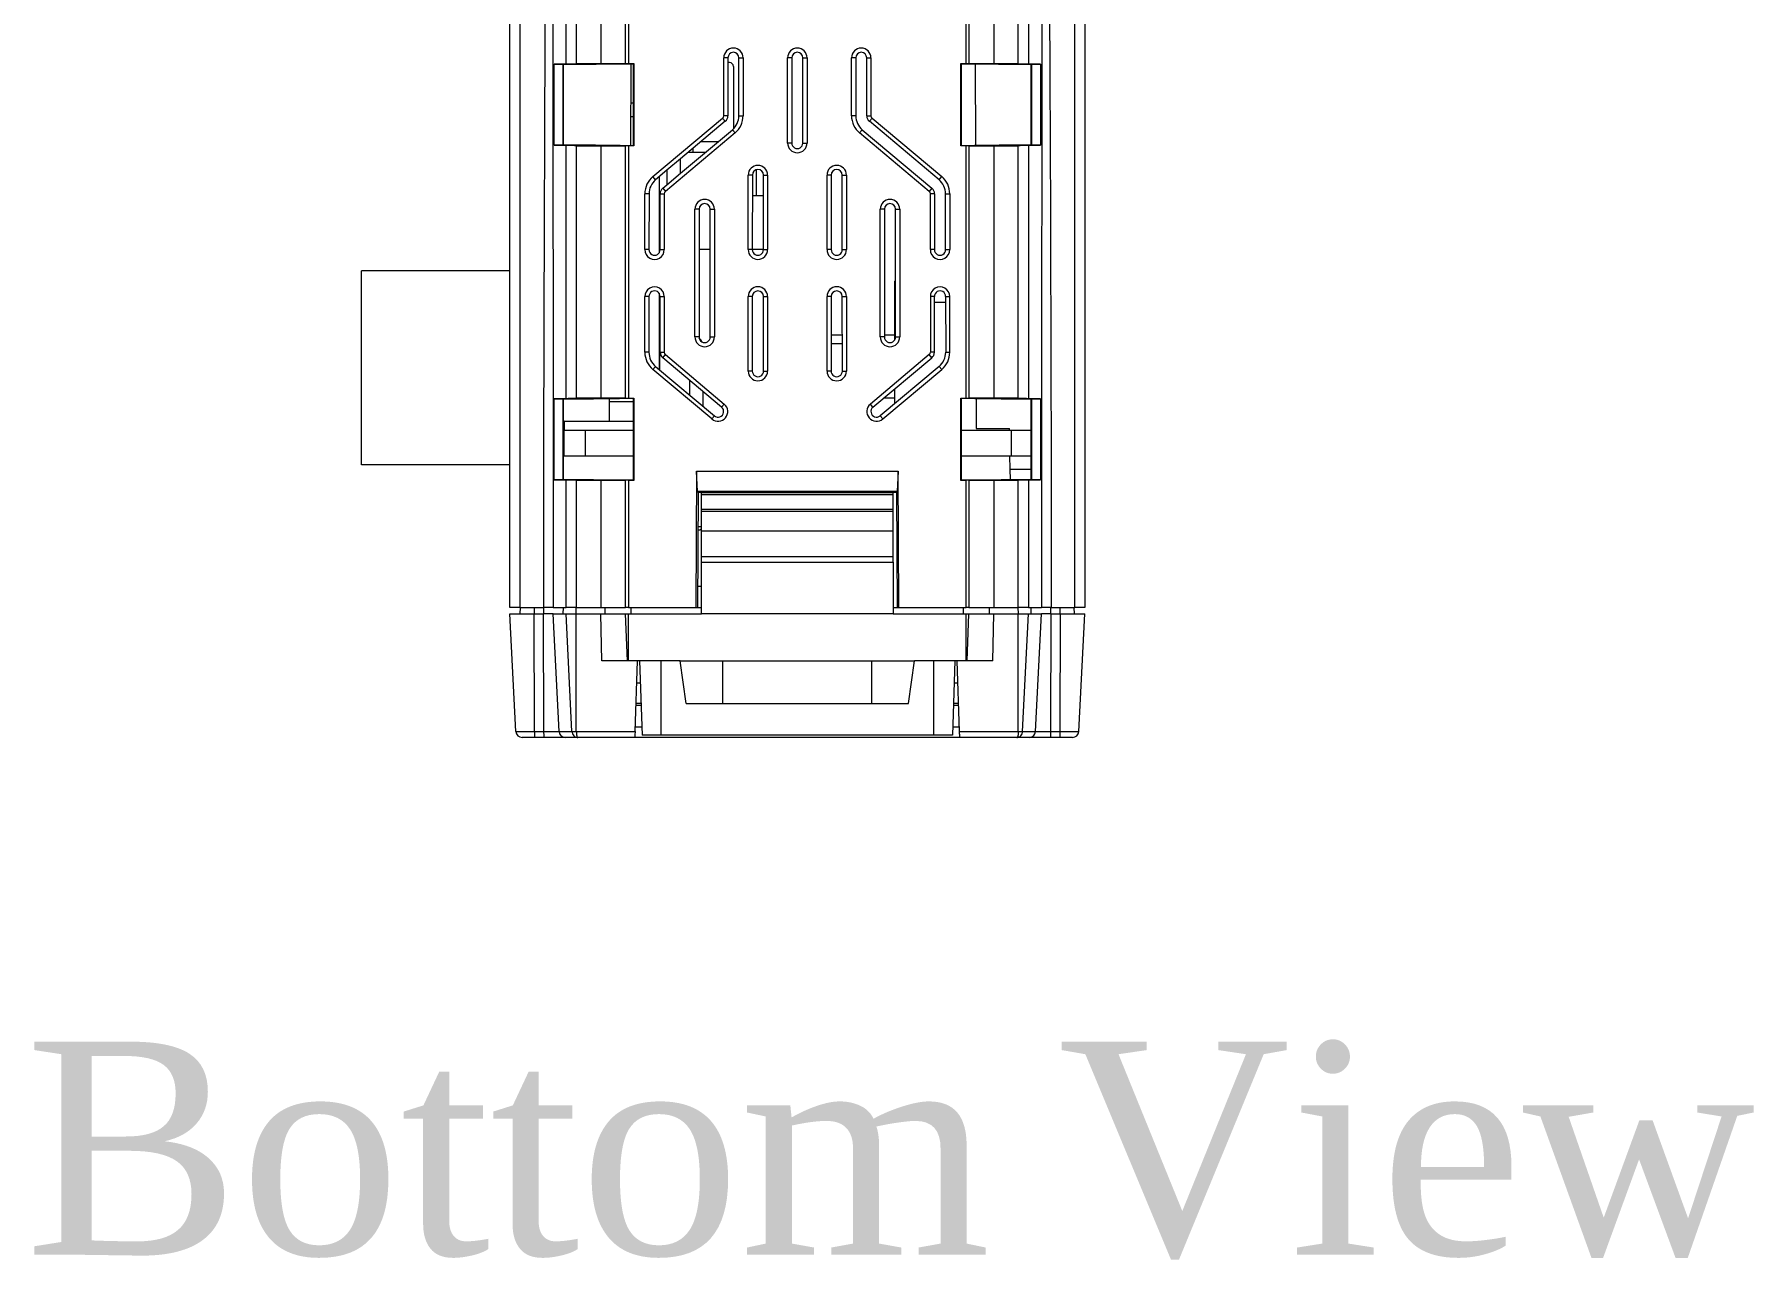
# Model space of a CAD drawing. Extents: x 222 to 1672, y 144 to 807.
# Drawn here: x 424.7 to 505.3, y 191.2 to 248.7 of the extents above; entities that cross this region are included whole.
import ezdxf

# ---------------------------------------------------------------- set-up
doc = ezdxf.new("R2010")
doc.units = 0
doc.header["$LTSCALE"] = 2
doc.header["$MEASUREMENT"] = 0
doc.layers.get('0').update_dxf_attribs({"linetype": 'CONTINUOUS'})
doc.layers.add('DIM', color=7, linetype='CONTINUOUS')
doc.styles.get("Standard").update_dxf_attribs({"font": 'TIMES.TTF'})

# ---------------------------------------------------------------- blocks, each defined once
blk = doc.blocks.new('*X60')
at = {"linetype": 'Continuous'}
for s, p in [('Bottom', (552.447, 282.956)), (' View', (597.152, 282.956))]:
    blk.add_text(s, height=10, rotation=360, dxfattribs=at).set_placement(p)

msp = doc.modelspace()

# ---------------------------------------------------------------- linework, layer by layer
at = {"linetype": 'Continuous', "lineweight": 5}
for p, q in [((447.44091, 291.34536), (447.44091, 221.84536)), ((449.60887, 247.36243), (449.60887, 291.34536)), ((450.0895, 291.34536), (450.0895, 247.36559)), ((451.23894, 291.34536), (451.23894, 247.36559)), ((452.4046, 247.37541), (452.4046, 291.34536)), ((452.54353, 291.34536), (452.54353, 247.3759)), ((468.38192, 247.3759), (468.38192, 291.34536)), ((468.52085, 291.34536), (468.52085, 247.37541)), ((469.6865, 291.34536), (469.6865, 247.36559)), ((470.83594, 247.36559), (470.83594, 291.34536)), ((471.31658, 291.34536), (471.31658, 247.36243)), ((473.48453, 221.84536), (473.48453, 291.34536)), ((446.96272, 221.84536), (446.96272, 265.76357)), ((473.96272, 265.76357), (473.96272, 221.84536)), ((449.60887, 247.36243), (449.04799, 247.34536)), ((449.04799, 247.34536), (449.46272, 247.34536)), ((449.04799, 243.54536), (449.04799, 247.34536)), ((449.47978, 247.3283), (449.46272, 247.34536)), ((449.46272, 247.34536), (449.46272, 243.54536)), ((449.47978, 247.3283), (449.47961, 243.56224)), ((450.73172, 247.3283), (449.47978, 247.3283)), ((451.23894, 247.36559), (450.0895, 247.36559)), ((451.423, 247.34578), (451.01847, 247.33347)), ((452.4046, 247.37541), (451.23894, 247.36559)), ((452.15593, 247.34578), (451.423, 247.34578)), ((452.76831, 247.35094), (452.15593, 247.34578)), ((452.54353, 247.3759), (452.79327, 247.3759)), ((452.65046, 247.34995), (452.64049, 243.54061)), ((452.76831, 247.35094), (452.79327, 247.3759)), ((452.76855, 243.53953), (452.76831, 247.35094)), ((452.79327, 247.3759), (452.79327, 243.51482)), ((457.00647, 244.92935), (457.00647, 247.64956)), ((457.20517, 247.64956), (457.00647, 247.64956)), ((457.20517, 247.64956), (457.20393, 244.92935)), ((457.28398, 247.42357), (457.20507, 247.42357)), ((457.46398, 247.24357), (457.46398, 244.31575)), ((457.72152, 244.92935), (457.72027, 247.64956)), ((457.72027, 247.64956), (457.91898, 247.64956)), ((457.91898, 247.64956), (457.91898, 244.92935)), ((460.00647, 243.64956), (460.00647, 247.64956)), ((460.20517, 247.64956), (460.00647, 247.64956)), ((460.20517, 247.64956), (460.20334, 243.64956)), ((460.72211, 243.64956), (460.72027, 247.64956)), ((460.72027, 247.64956), (460.91898, 247.64956)), ((460.91898, 247.64956), (460.91898, 243.64956)), ((463.00647, 244.92935), (463.00647, 247.64956)), ((463.20517, 247.64956), (463.00647, 247.64956)), ((463.20517, 247.64956), (463.20393, 244.92935)), ((463.72152, 244.92935), (463.72027, 247.64956)), ((463.72027, 247.64956), (463.91898, 247.64956)), ((463.91898, 247.64956), (463.91898, 244.92935)), ((468.15714, 247.35094), (468.13218, 247.3759)), ((468.13218, 247.3759), (468.38192, 247.3759)), ((468.13218, 243.51482), (468.13218, 247.3759)), ((468.15714, 247.35094), (468.15689, 243.53953)), ((468.76952, 247.34578), (468.15714, 247.35094)), ((469.6865, 247.36559), (468.52085, 247.37541)), ((469.50244, 247.34578), (468.76952, 247.34578)), ((468.81167, 247.34578), (468.82162, 243.54476)), ((469.90697, 247.33347), (469.50244, 247.34578)), ((470.83594, 247.36559), (469.6865, 247.36559)), ((471.44567, 247.3283), (470.19373, 247.3283)), ((471.87746, 247.34536), (471.31658, 247.36243)), ((471.44567, 247.3283), (471.46272, 247.34536)), ((471.44584, 243.56224), (471.44567, 247.3283)), ((471.46272, 247.34536), (471.87746, 247.34536)), ((471.46272, 243.54536), (471.46272, 247.34536)), ((471.87746, 247.34536), (471.87746, 243.54536)), ((452.76842, 245.52357), (452.64568, 245.52357)), ((452.76846, 244.88357), (452.644, 244.88357)), ((453.68377, 242.07425), (456.95512, 244.81923)), ((457.08197, 244.66806), (454.98383, 242.90857)), ((457.08197, 244.66806), (456.95512, 244.81923)), ((457.20393, 244.92935), (457.00647, 244.92935)), ((457.72152, 244.92935), (457.91898, 244.92935)), ((463.20393, 244.92935), (463.00647, 244.92935)), ((463.72152, 244.92935), (463.91898, 244.92935)), ((463.84348, 244.66806), (463.97033, 244.81923)), ((467.11563, 241.92404), (463.84348, 244.66806)), ((463.97033, 244.81923), (467.24167, 242.07425)), ((457.54167, 244.12021), (454.27033, 241.37522)), ((454.98205, 242.22858), (457.41494, 244.27124)), ((456.73883, 243.70357), (455.93185, 243.70357)), ((457.41494, 244.27124), (457.54167, 244.12021)), ((463.5105, 244.27124), (463.38377, 244.12021)), ((466.65512, 241.37522), (463.38377, 244.12021)), ((463.5105, 244.27124), (466.78104, 241.52529)), ((449.04799, 243.54536), (449.60887, 243.52829)), ((449.46272, 243.54536), (449.04799, 243.54536)), ((449.47961, 243.56224), (449.46272, 243.54536)), ((449.47961, 243.56224), (450.72932, 243.56224)), ((449.60887, 231.66243), (449.60887, 243.52829)), ((450.0895, 243.52513), (451.23894, 243.52513)), ((450.0895, 243.52513), (450.0895, 231.66559)), ((450.99247, 243.55741), (451.408, 243.54476)), ((451.23894, 243.52513), (452.4046, 243.51531)), ((451.23894, 243.52513), (451.23894, 231.66559)), ((451.408, 243.54476), (452.14788, 243.54476)), ((452.14788, 243.54476), (452.76855, 243.53953)), ((452.4046, 231.67541), (452.4046, 243.51531)), ((452.54353, 243.51482), (452.54353, 231.6759)), ((452.79327, 243.51482), (452.54353, 243.51482)), ((452.76855, 243.53953), (452.79327, 243.51482)), ((454.98383, 242.90857), (454.34302, 242.37119)), ((454.98205, 242.22858), (454.98383, 242.90857)), ((456.14331, 243.20357), (455.33561, 243.20357)), ((455.56398, 243.39508), (455.56398, 243.20357)), ((460.20334, 243.64956), (460.00647, 243.64956)), ((460.72211, 243.64956), (460.91898, 243.64956)), ((468.15689, 243.53953), (468.13218, 243.51482)), ((468.38192, 243.51482), (468.13218, 243.51482)), ((468.15689, 243.53953), (468.77756, 243.54476)), ((468.38192, 231.6759), (468.38192, 243.51482)), ((468.52085, 243.51531), (469.6865, 243.52513)), ((468.52085, 243.51531), (468.52085, 231.67541)), ((468.77756, 243.54476), (469.51744, 243.54476)), ((469.51744, 243.54476), (469.93297, 243.55741)), ((469.6865, 243.52513), (470.83594, 243.52513)), ((469.6865, 243.52513), (469.6865, 231.66559)), ((470.19612, 243.56224), (471.44584, 243.56224)), ((470.83594, 231.66559), (470.83594, 243.52513)), ((471.31658, 243.52829), (471.87746, 243.54536)), ((471.31658, 243.52829), (471.31658, 231.66243)), ((471.44584, 243.56224), (471.46272, 243.54536)), ((471.87746, 243.54536), (471.46272, 243.54536)), ((454.34302, 242.37119), (453.80981, 241.92404)), ((454.34302, 242.37119), (454.34479, 241.69354)), ((454.34479, 241.69354), (454.98205, 242.22858)), ((458.15644, 238.64489), (458.15644, 242.14489)), ((458.35263, 242.14489), (458.15644, 242.14489)), ((458.35263, 242.14489), (458.35102, 238.64489)), ((458.55398, 241.16357), (458.55398, 242.39815)), ((458.87442, 238.64489), (458.87282, 242.14489)), ((458.87282, 242.14489), (459.069, 242.14489)), ((459.069, 242.14489), (459.069, 238.64489)), ((461.85644, 238.64489), (461.85644, 242.14489)), ((462.05263, 242.14489), (461.85644, 242.14489)), ((462.05263, 242.14489), (462.05102, 238.64489)), ((462.57442, 238.64489), (462.57282, 242.14489)), ((462.57282, 242.14489), (462.769, 242.14489)), ((462.769, 242.14489), (462.769, 238.64489)), ((453.80981, 241.92404), (453.68377, 242.07425)), ((453.97398, 242.06171), (453.97398, 238.49032)), ((454.1444, 241.52529), (454.34479, 241.69354)), ((454.1444, 241.52529), (454.27033, 241.37522)), ((466.78104, 241.52529), (466.65512, 241.37522)), ((467.11563, 241.92404), (467.24167, 242.07425)), ((453.30647, 238.64935), (453.30647, 241.26511)), ((453.50225, 241.26511), (453.30647, 241.26511)), ((453.50225, 241.26511), (453.50105, 238.64827)), ((454.02324, 241.16357), (453.97398, 241.16357)), ((454.0244, 238.64827), (454.0232, 241.26511)), ((454.0232, 241.26511), (454.21898, 241.26511)), ((454.21898, 241.26511), (454.21898, 238.64935)), ((455.65644, 234.54489), (455.65644, 240.54489)), ((455.85189, 240.54489), (455.65644, 240.54489)), ((455.85189, 240.54489), (455.84915, 234.54489)), ((456.3763, 234.54489), (456.37355, 240.54489)), ((456.37355, 240.54489), (456.569, 240.54489)), ((456.569, 240.54489), (456.569, 234.54489)), ((458.55398, 241.16357), (458.35218, 241.16357)), ((458.87327, 241.16357), (458.55398, 241.16357)), ((464.35644, 234.54489), (464.35644, 240.54489)), ((464.55189, 240.54489), (464.35644, 240.54489)), ((464.55189, 240.54489), (464.54915, 234.54489)), ((465.0763, 234.54489), (465.07355, 240.54489)), ((465.07355, 240.54489), (465.269, 240.54489)), ((465.269, 240.54489), (465.269, 234.54489)), ((466.70647, 238.64935), (466.70647, 241.26511)), ((466.90225, 241.26511), (466.70647, 241.26511)), ((466.90225, 241.26511), (466.90105, 238.64827)), ((467.4244, 238.64827), (467.4232, 241.26511)), ((467.4232, 241.26511), (467.61898, 241.26511)), ((467.61898, 241.26511), (467.61898, 238.64935)), ((454.01398, 238.57159), (454.01398, 238.66357)), ((454.01398, 238.66357), (454.02439, 238.66357)), ((455.85103, 238.66357), (456.37441, 238.66357)), ((458.35102, 238.64489), (458.15644, 238.64489)), ((458.35103, 238.66357), (458.87441, 238.66357)), ((458.87442, 238.64489), (459.069, 238.64489)), ((462.05102, 238.64489), (461.85644, 238.64489)), ((462.57442, 238.64489), (462.769, 238.64489)), ((439.99998, 228.54357), (439.99998, 237.64357)), ((446.96272, 237.64357), (439.99998, 237.64357)), ((453.30647, 233.82468), (453.30647, 236.44043)), ((453.50004, 236.44151), (453.49884, 233.82468)), ((453.97398, 236.60093), (453.97398, 233.02267)), ((454.01398, 234.68357), (454.01398, 236.52148)), ((454.02661, 233.82468), (454.02541, 236.44151)), ((454.21898, 236.44043), (454.21898, 233.82468)), ((458.15644, 232.94489), (458.15644, 236.44489)), ((458.35002, 236.44489), (458.15644, 236.44489)), ((458.35002, 236.44489), (458.34841, 232.94489)), ((458.87703, 232.94489), (458.87543, 236.44489)), ((458.87543, 236.44489), (459.069, 236.44489)), ((459.069, 236.44489), (459.069, 232.94489)), ((461.85644, 232.94489), (461.85644, 236.44489)), ((462.05002, 236.44489), (461.85644, 236.44489)), ((462.05002, 236.44489), (462.04841, 232.94489)), ((462.57703, 232.94489), (462.57543, 236.44489)), ((462.57543, 236.44489), (462.769, 236.44489)), ((462.769, 236.44489), (462.769, 232.94489)), ((465.02998, 237.16357), (465.0751, 237.16357)), ((465.02998, 237.16357), (465.02998, 236.16357)), ((466.70647, 236.44043), (466.70647, 233.82468)), ((466.89884, 233.82468), (466.90004, 236.44151)), ((467.42541, 236.44151), (467.42661, 233.82468)), ((467.61898, 233.82468), (467.61898, 236.44043)), ((465.02998, 236.16357), (465.02998, 234.39553)), ((465.07556, 236.16357), (465.02998, 236.16357)), ((467.42553, 236.16357), (466.89991, 236.16357)), ((453.97398, 234.68357), (454.02621, 234.68357)), ((454.02651, 234.04357), (453.97398, 234.04357)), ((454.01398, 232.98909), (454.01398, 234.04357)), ((455.84915, 234.54489), (455.65644, 234.54489)), ((456.3763, 234.54489), (456.569, 234.54489)), ((462.049, 234.23357), (462.57644, 234.23357)), ((462.57626, 234.63357), (462.04919, 234.63357)), ((464.54915, 234.54489), (464.35644, 234.54489)), ((465.02998, 234.63357), (464.54919, 234.63357)), ((465.0763, 234.54489), (465.269, 234.54489)), ((453.49884, 233.82468), (453.30647, 233.82468)), ((454.02661, 233.82468), (454.21898, 233.82468)), ((454.14675, 233.56729), (454.27033, 233.71456)), ((456.91195, 231.24839), (454.14675, 233.56729)), ((454.27033, 233.71456), (457.03484, 231.39486)), ((466.65512, 233.71456), (463.8906, 231.39486)), ((464.0135, 231.24839), (466.7787, 233.56729)), ((466.7787, 233.56729), (466.65512, 233.71456)), ((466.89884, 233.82468), (466.70647, 233.82468)), ((467.42661, 233.82468), (467.61898, 233.82468)), ((453.80723, 233.16267), (453.68377, 233.01554)), ((456.44829, 230.69583), (453.68377, 233.01554)), ((453.80723, 233.16267), (456.57107, 230.84215)), ((455.40998, 232.50794), (455.40998, 231.817)), ((458.34841, 232.94489), (458.15644, 232.94489)), ((458.87703, 232.94489), (459.069, 232.94489)), ((462.04841, 232.94489), (461.85644, 232.94489)), ((462.57703, 232.94489), (462.769, 232.94489)), ((467.11821, 233.16267), (464.35437, 230.84215)), ((464.47715, 230.69583), (467.24167, 233.01554)), ((467.11821, 233.16267), (467.24167, 233.01554)), ((449.60887, 231.66243), (449.04799, 231.64536)), ((449.04799, 231.64536), (449.46272, 231.64536)), ((449.04799, 227.84536), (449.04799, 231.64536)), ((449.47906, 231.62902), (449.46272, 231.64536)), ((449.46272, 231.64536), (449.46272, 227.84536)), ((449.47906, 231.62902), (449.47889, 227.86153)), ((450.71056, 231.62902), (449.47906, 231.62902)), ((451.23894, 231.66559), (450.0895, 231.66559)), ((451.36106, 231.6465), (450.91845, 231.63303)), ((452.4046, 231.67541), (451.23894, 231.66559)), ((452.12271, 231.6465), (451.36106, 231.6465)), ((451.63998, 230.59357), (451.63998, 231.6465)), ((452.76931, 231.65195), (452.12271, 231.6465)), ((452.54353, 231.6759), (452.79327, 231.6759)), ((452.76931, 231.65195), (452.79327, 231.6759)), ((452.76956, 227.83853), (452.76931, 231.65195)), ((452.79327, 231.6759), (452.79327, 227.81482)), ((456.04998, 231.27966), (456.04998, 231.97124)), ((464.54435, 231.69357), (465.02998, 231.69357)), ((465.02998, 232.09357), (465.02134, 232.09357)), ((465.02998, 232.10082), (465.02998, 231.40939)), ((468.15613, 231.65195), (468.13218, 231.6759)), ((468.13218, 231.6759), (468.38192, 231.6759)), ((468.13218, 227.81482), (468.13218, 231.6759)), ((468.15613, 231.65195), (468.15589, 227.83853)), ((468.80273, 231.6465), (468.15613, 231.65195)), ((469.6865, 231.66559), (468.52085, 231.67541)), ((469.56439, 231.6465), (468.80273, 231.6465)), ((468.85277, 231.6465), (468.85644, 230.24536)), ((470.00699, 231.63303), (469.56439, 231.6465)), ((470.83594, 231.66559), (469.6865, 231.66559)), ((471.44638, 231.62902), (470.21488, 231.62902)), ((471.87746, 231.64536), (471.31658, 231.66243)), ((471.44638, 231.62902), (471.46272, 231.64536)), ((471.44656, 227.86153), (471.44638, 231.62902)), ((471.46272, 231.64536), (471.87746, 231.64536)), ((471.46272, 227.84536), (471.46272, 231.64536)), ((471.87746, 231.64536), (471.87746, 227.84536)), ((452.76932, 231.50357), (451.63998, 231.50357)), ((456.57107, 230.84215), (456.44829, 230.69583)), ((456.91195, 231.24839), (457.03484, 231.39486)), ((464.0135, 231.24839), (463.8906, 231.39486)), ((464.35437, 230.84215), (464.47715, 230.69583)), ((449.51998, 230.59357), (449.47901, 230.59357)), ((449.49998, 230.16357), (449.49998, 228.96357)), ((449.49998, 230.16357), (450.49998, 230.16357)), ((449.51998, 230.59357), (449.51998, 230.16357)), ((449.51998, 230.59357), (452.76938, 230.59357)), ((450.49998, 230.16357), (450.49998, 228.96357)), ((450.49998, 230.16357), (452.76941, 230.16357)), ((468.15604, 230.16357), (470.49998, 230.16357)), ((468.85644, 230.24536), (470.42083, 230.24536)), ((470.42226, 230.16357), (470.42083, 230.24536)), ((470.49998, 230.16357), (470.49998, 228.96357)), ((470.49998, 230.16357), (471.44645, 230.16357)), ((446.96272, 228.54357), (439.99998, 228.54357)), ((449.49998, 228.96357), (450.49998, 228.96357)), ((450.49998, 228.96357), (452.76948, 228.96357)), ((468.15596, 228.96357), (470.49998, 228.96357)), ((470.45399, 228.34536), (470.4432, 228.96357)), ((470.49998, 228.96357), (471.44651, 228.96357)), ((449.04799, 227.84536), (449.60887, 227.82829)), ((449.46272, 227.84536), (449.04799, 227.84536)), ((449.47889, 227.86153), (449.46272, 227.84536)), ((449.47889, 227.86153), (450.7006, 227.86153)), ((449.60887, 221.84536), (449.60887, 227.82829)), ((450.0895, 227.82513), (451.23894, 227.82513)), ((450.0895, 227.82513), (450.0895, 221.84536)), ((450.89855, 227.85767), (451.34605, 227.84404)), ((451.23894, 227.82513), (452.4046, 227.81531)), ((451.23894, 227.82513), (451.23894, 221.84536)), ((451.34605, 227.84404), (452.11467, 227.84404)), ((452.11467, 227.84404), (452.76956, 227.83853)), ((452.4046, 221.84536), (452.4046, 227.81531)), ((452.54353, 227.81482), (452.54353, 221.84536)), ((452.79327, 227.81482), (452.54353, 227.81482)), ((452.76956, 227.83853), (452.79327, 227.81482)), ((455.73332, 228.24536), (455.69977, 221.84536)), ((455.73332, 228.24536), (465.19212, 228.24536)), ((455.77824, 227.29291), (455.73332, 228.24536)), ((465.19212, 228.24536), (465.1472, 227.29291)), ((465.22568, 221.84536), (465.19212, 228.24536)), ((468.15589, 227.83853), (468.13218, 227.81482)), ((468.38192, 227.81482), (468.13218, 227.81482)), ((468.15589, 227.83853), (468.81077, 227.84404)), ((468.38192, 221.84536), (468.38192, 227.81482)), ((468.52085, 227.81531), (469.6865, 227.82513)), ((468.52085, 227.81531), (468.52085, 221.84536)), ((468.81077, 227.84404), (469.57939, 227.84404)), ((469.57939, 227.84404), (470.0269, 227.85767)), ((469.6865, 227.82513), (470.83594, 227.82513)), ((469.6865, 227.82513), (469.6865, 221.84536)), ((470.22484, 227.86153), (471.44656, 227.86153)), ((470.45399, 228.34536), (471.44653, 228.34536)), ((470.46244, 227.86153), (470.45399, 228.34536)), ((470.83594, 221.84536), (470.83594, 227.82513)), ((471.31658, 227.82829), (471.87746, 227.84536)), ((471.31658, 227.82829), (471.31658, 221.84536)), ((471.44656, 227.86153), (471.46272, 227.84536)), ((471.87746, 227.84536), (471.46272, 227.84536)), ((455.80486, 227.24536), (455.77654, 221.84536)), ((455.80487, 227.24536), (455.77659, 221.84536)), ((455.77824, 227.29291), (455.80486, 227.24536)), ((465.1472, 227.29291), (455.77824, 227.29291)), ((455.81272, 227.24536), (455.80486, 227.24536)), ((455.96272, 227.24536), (455.81272, 227.24536)), ((455.96272, 227.24536), (464.96272, 227.24536)), ((455.96272, 227.14536), (455.96272, 227.24536)), ((455.96272, 227.14536), (464.96272, 227.14536)), ((455.96272, 226.46497), (455.96272, 227.14536)), ((465.11272, 227.24536), (464.96272, 227.24536)), ((464.96272, 227.14536), (464.96272, 227.24536)), ((464.96272, 226.46497), (464.96272, 227.14536)), ((465.11272, 227.24536), (465.12058, 227.24536)), ((465.1472, 227.29291), (465.12058, 227.24534)), ((465.12058, 227.24536), (465.14885, 221.84536)), ((465.12058, 227.24536), (465.12058, 227.24534)), ((455.96272, 226.46497), (464.96272, 226.46497)), ((455.96272, 226.36588), (455.96272, 226.46497)), ((455.96272, 226.36588), (464.96272, 226.36588)), ((455.96272, 225.43987), (455.96272, 226.36588)), ((464.96272, 226.36588), (464.96272, 226.46497)), ((464.96272, 225.43987), (464.96272, 226.36588)), ((455.7957, 225.49357), (455.89998, 225.49357)), ((455.79648, 225.64357), (455.96272, 225.64357)), ((455.89998, 225.49357), (455.96272, 225.55631)), ((455.96272, 225.43987), (464.96272, 225.43987)), ((455.96272, 224.24601), (455.96272, 225.43987)), ((464.96272, 224.24601), (464.96272, 225.43987)), ((455.96272, 224.24601), (464.96272, 224.24601)), ((455.96272, 223.97416), (455.96272, 224.24601)), ((455.96272, 223.97416), (464.96272, 223.97416)), ((464.96272, 223.97416), (464.96272, 224.24601)), ((455.78183, 222.84536), (455.954, 222.84536)), ((447.25179, 216.02966), (446.96272, 221.54536)), ((446.96272, 221.54536), (448.11038, 221.54536)), ((447.44091, 221.84536), (448.54501, 221.84536)), ((447.45749, 221.54536), (447.46272, 221.84536)), ((448.12299, 216.02966), (448.11038, 221.54536)), ((448.11038, 221.54536), (448.54501, 221.54536)), ((448.13196, 221.54536), (448.13219, 221.84536)), ((448.54501, 221.84536), (448.56682, 221.84536)), ((448.55762, 216.02966), (448.54501, 221.54536)), ((449.00383, 221.54536), (448.54501, 221.54536)), ((448.5666, 221.54536), (448.56682, 221.84536)), ((449.00383, 221.84536), (449.60887, 221.84536)), ((449.2817, 216.02966), (449.00383, 221.54536)), ((449.00383, 221.54536), (449.60887, 221.54536)), ((449.47943, 221.54536), (449.48447, 221.84536)), ((449.88674, 216.02966), (449.60887, 221.54536)), ((449.60887, 221.54536), (450.0895, 221.54536)), ((450.08555, 221.54536), (450.0895, 221.84536)), ((450.0895, 221.84536), (451.23894, 221.84536)), ((450.0895, 216.02966), (450.0895, 221.54536)), ((450.0895, 221.54536), (451.23894, 221.54536)), ((451.23894, 221.84536), (452.4046, 221.84536)), ((451.28552, 219.34536), (451.23894, 221.54536)), ((451.23894, 221.54536), (452.4046, 221.54536)), ((451.43884, 221.54536), (451.44095, 221.84536)), ((452.48469, 219.34536), (452.4046, 221.54536)), ((452.4046, 221.54536), (452.54353, 221.54536)), ((452.54353, 221.84536), (455.69977, 221.84536)), ((452.54353, 219.34536), (452.54353, 221.54536)), ((452.54353, 221.54536), (455.96272, 221.54536)), ((452.66262, 221.54536), (452.66474, 221.84536)), ((455.69977, 221.84536), (455.72547, 221.84536)), ((455.72547, 221.84536), (455.96272, 221.84536)), ((464.96272, 221.54536), (455.96272, 221.54536)), ((464.96272, 221.84536), (465.19997, 221.84536)), ((464.96272, 221.54536), (468.38192, 221.54536)), ((465.19997, 221.84536), (465.22568, 221.84536)), ((465.22568, 221.84536), (468.38192, 221.84536)), ((468.26282, 221.54536), (468.26071, 221.84536)), ((468.38192, 219.34536), (468.38192, 221.54536)), ((468.38192, 221.54536), (468.52085, 221.54536)), ((468.44076, 219.34536), (468.52085, 221.54536)), ((468.52085, 221.84536), (469.6865, 221.84536)), ((468.52085, 221.54536), (469.6865, 221.54536)), ((469.48661, 221.54536), (469.48449, 221.84536)), ((469.63992, 219.34536), (469.6865, 221.54536)), ((469.6865, 221.84536), (470.83594, 221.84536)), ((469.6865, 221.54536), (470.83594, 221.54536)), ((470.83989, 221.54536), (470.83594, 221.84536)), ((470.83594, 216.02966), (470.83594, 221.54536)), ((470.83594, 221.54536), (471.31658, 221.54536)), ((471.03871, 216.02966), (471.31658, 221.54536)), ((471.31658, 221.84536), (471.92161, 221.84536)), ((471.31658, 221.54536), (471.92161, 221.54536)), ((471.44601, 221.54536), (471.44098, 221.84536)), ((471.64374, 216.02966), (471.92161, 221.54536)), ((472.38043, 221.54536), (471.92161, 221.54536)), ((472.35885, 221.54536), (472.35862, 221.84536)), ((472.35862, 221.84536), (472.38043, 221.84536)), ((472.36782, 216.02966), (472.38043, 221.54536)), ((472.38043, 221.84536), (473.48453, 221.84536)), ((472.38043, 221.54536), (472.81507, 221.54536)), ((472.79348, 221.54536), (472.79326, 221.84536)), ((472.80246, 216.02966), (472.81507, 221.54536)), ((472.81507, 221.54536), (473.96272, 221.54536)), ((473.46796, 221.54536), (473.46272, 221.84536)), ((473.67366, 216.02966), (473.96272, 221.54536)), ((452.48469, 219.34536), (451.28552, 219.34536)), ((452.54353, 219.34536), (452.48469, 219.34536)), ((453.92119, 219.34536), (452.54353, 219.34536)), ((452.84694, 216.02966), (452.96272, 219.34536)), ((453.06272, 219.34536), (453.18494, 215.84536)), ((454.06272, 219.34536), (453.92119, 219.34536)), ((454.06272, 219.34536), (454.06272, 215.84536)), ((454.96272, 219.34536), (454.06272, 219.34536)), ((455.2438, 217.34536), (454.96272, 219.34536)), ((454.96272, 219.34536), (456.96272, 219.34536)), ((456.96272, 217.34536), (456.96272, 219.34536)), ((456.96272, 219.34536), (463.96272, 219.34536)), ((463.96272, 217.34536), (463.96272, 219.34536)), ((463.96272, 219.34536), (465.96272, 219.34536)), ((465.68164, 217.34536), (465.96272, 219.34536)), ((466.86272, 219.34536), (465.96272, 219.34536)), ((466.86272, 219.34536), (466.86272, 215.84536)), ((467.00425, 219.34536), (466.86272, 219.34536)), ((468.38192, 219.34536), (467.00425, 219.34536)), ((467.86272, 219.34536), (467.7405, 215.84536)), ((468.07851, 216.02966), (467.96272, 219.34536)), ((468.44076, 219.34536), (468.38192, 219.34536)), ((469.63992, 219.34536), (468.44076, 219.34536)), ((452.92654, 218.30918), (453.09891, 218.30918)), ((467.82654, 218.30918), (467.99891, 218.30918)), ((453.13606, 217.24536), (452.88939, 217.24536)), ((453.13256, 217.34536), (452.89288, 217.34536)), ((455.2438, 217.34536), (456.96272, 217.34536)), ((456.96272, 217.34536), (463.96272, 217.34536)), ((463.96272, 217.34536), (465.68164, 217.34536)), ((468.03606, 217.24536), (467.78939, 217.24536)), ((468.03256, 217.34536), (467.79288, 217.34536)), ((447.25179, 216.02966), (448.12299, 216.02966)), ((448.13606, 215.74536), (447.55138, 215.74536)), ((448.12299, 216.02966), (448.55762, 216.02966)), ((448.57069, 215.74536), (448.13606, 215.74536)), ((448.55762, 216.02966), (449.2817, 216.02966)), ((449.56969, 215.74536), (448.57069, 215.74536)), ((449.2817, 216.02966), (449.88674, 216.02966)), ((450.15631, 215.74536), (449.56969, 215.74536)), ((450.0895, 216.02966), (452.84694, 216.02966)), ((452.83701, 215.74536), (450.15631, 215.74536)), ((468.08844, 215.74536), (452.83701, 215.74536)), ((452.85419, 216.23736), (453.17126, 216.23736)), ((454.06272, 215.84536), (453.18494, 215.84536)), ((466.86272, 215.84536), (454.06272, 215.84536)), ((467.7405, 215.84536), (466.86272, 215.84536)), ((467.75419, 216.23736), (468.07126, 216.23736)), ((468.07851, 216.02966), (470.83594, 216.02966)), ((470.76914, 215.74536), (468.08844, 215.74536)), ((471.35576, 215.74536), (470.76914, 215.74536)), ((471.03871, 216.02966), (471.64374, 216.02966)), ((472.35475, 215.74536), (471.35576, 215.74536)), ((471.64374, 216.02966), (472.36782, 216.02966)), ((472.78939, 215.74536), (472.35475, 215.74536)), ((472.36782, 216.02966), (472.80246, 216.02966)), ((473.37407, 215.74536), (472.78939, 215.74536)), ((472.80246, 216.02966), (473.67366, 216.02966))]:
    msp.add_line(p, q, dxfattribs=at)
at = {"linetype": 'Continuous', "lineweight": 5, "flags": 128}
for points in [[(446.96272, 241.84536), (446.96272, 241.84536)], [(453.50105, 238.64827), (453.38194, 238.64897), (453.30647, 238.64935)], [(454.0244, 238.64827), (454.14351, 238.64897), (454.21898, 238.64935)], [(466.90105, 238.64827), (466.8923, 238.64833), (466.74281, 238.64917), (466.70647, 238.64935)], [(467.4244, 238.64827), (467.43315, 238.64833), (467.58263, 238.64917), (467.61898, 238.64935)], [(453.50004, 236.44151), (453.48575, 236.44142), (453.33264, 236.44056), (453.30647, 236.44043)], [(454.02541, 236.44151), (454.0397, 236.44142), (454.1928, 236.44056), (454.21898, 236.44043)], [(466.90004, 236.44151), (466.88575, 236.44142), (466.73264, 236.44056), (466.70647, 236.44043)], [(467.42541, 236.44151), (467.4397, 236.44142), (467.5928, 236.44056), (467.61898, 236.44043)], [(452.84694, 216.02966), (452.84497, 215.97342), (452.8431, 215.91976), (452.84138, 215.87062), (452.83988, 215.82775), (452.83866, 215.79269), (452.83775, 215.76672), (452.8372, 215.75075), (452.83701, 215.74536)], [(468.08844, 215.74536), (468.08825, 215.75075), (468.08769, 215.76672), (468.08678, 215.79269), (468.08556, 215.82775), (468.08406, 215.87062), (468.08235, 215.91976), (468.08047, 215.97342), (468.07851, 216.02966)]]:
    msp.add_lwpolyline(points, dxfattribs=at)
at = {"linetype": 'Continuous', "lineweight": 5}
for centre, radius, start, end in [((457.46272, 247.64956), 0.45626, 0, 180), ((457.46272, 247.64944), 0.25755, 0.0262468, 179.9737532), ((460.46272, 247.64956), 0.45626, 0, 180), ((460.46272, 247.64944), 0.25755, 0.0262468, 179.9737532), ((463.46272, 247.64956), 0.45626, 0, 180), ((463.46272, 247.64944), 0.25755, 0.0262468, 179.9737532), ((457.28398, 247.24357), 0.18, 0, 90), ((456.86272, 244.92935), 0.14374, 310, 0), ((456.86272, 244.9295), 0.3412, 309.9831289, 359.9737532), ((456.86272, 244.92895), 0.8588, 310.0168711, 0.0262468), ((456.86272, 244.92935), 1.05626, 310, 0), ((464.06272, 244.92935), 1.05626, 180, 230), ((464.06272, 244.92895), 0.8588, 179.9737532, 229.9831289), ((464.06272, 244.9295), 0.3412, 180.0262468, 230.0168711), ((464.06272, 244.92935), 0.14374, 180, 230), ((460.46272, 243.64956), 0.45626, 180, 0), ((460.46272, 243.64944), 0.25938, 179.9737532, 0.0262468), ((458.61272, 242.14489), 0.45628, 0, 180), ((458.61272, 242.14477), 0.26009, 0.0262468, 179.9737532), ((462.31272, 242.14489), 0.45628, 0, 180), ((462.31272, 242.14477), 0.26009, 0.0262468, 179.9737532), ((454.36272, 241.26511), 1.05626, 130, 180), ((454.36272, 241.26471), 0.86048, 129.9831289, 179.9737532), ((454.36272, 241.26526), 0.33952, 130.0168711, 180.0262468), ((454.36272, 241.26511), 0.14374, 130, 180), ((466.56272, 241.26511), 0.14374, 0, 50), ((466.56272, 241.26526), 0.33952, 359.9737532, 49.9831289), ((466.56272, 241.26471), 0.86048, 0.0262468, 50.0168711), ((466.56272, 241.26511), 1.05626, 0, 50), ((456.11272, 240.54489), 0.45628, 0, 180), ((456.11272, 240.54477), 0.26083, 0.0262468, 179.9737532), ((464.81272, 240.54489), 0.45628, 0, 180), ((464.81272, 240.54477), 0.26083, 0.0262468, 179.9737532), ((453.76272, 238.64489), 0.45628, 179.4399716, 0.5600284), ((453.76272, 238.64477), 0.2617, 179.2342738, 0.7657262), ((458.61272, 238.64489), 0.45628, 180, 0), ((458.61272, 238.64477), 0.2617, 179.9737532, 0.0262468), ((462.31272, 238.64489), 0.45628, 180, 0), ((462.31272, 238.64477), 0.2617, 179.9737532, 0.0262468), ((467.16272, 238.64489), 0.45628, 179.4399716, 0.5600284), ((467.16272, 238.64477), 0.2617, 179.2342738, 0.7657262), ((453.76272, 236.44489), 0.45628, 359.4399716, 180.5600284), ((453.76272, 236.44477), 0.26271, 359.2881873, 180.7118127), ((458.61272, 236.44489), 0.45628, 0, 180), ((458.61272, 236.44477), 0.26271, 0.0262468, 179.9737532), ((462.31272, 236.44489), 0.45628, 0, 180), ((462.31272, 236.44477), 0.26271, 0.0262468, 179.9737532), ((467.16272, 236.44489), 0.45628, 359.4399716, 180.5600284), ((467.16272, 236.44477), 0.26271, 359.2881873, 180.7118127), ((456.11272, 234.54489), 0.45628, 180, 0), ((456.11272, 234.54477), 0.26358, 179.9737532, 0.0262468), ((455.39998, 234.03357), 0.65, 25.4865954, 45.8122372), ((464.81272, 234.54489), 0.45628, 180, 0), ((464.81272, 234.54477), 0.26358, 179.9737532, 0.0262468), ((454.36272, 233.82468), 1.05626, 180, 230), ((454.36272, 233.82428), 0.86388, 179.9737532, 229.9831289), ((454.36272, 233.82483), 0.33612, 180.0262468, 230.0168711), ((454.36272, 233.82468), 0.14374, 180, 230), ((466.56272, 233.82468), 0.14374, 310, 0), ((466.56272, 233.82483), 0.33612, 309.9831289, 359.9737532), ((466.56272, 233.82428), 0.86388, 310.0168711, 0.0262468), ((466.56272, 233.82468), 1.05626, 310, 0), ((458.61272, 232.94489), 0.45628, 180, 0), ((458.61272, 232.94477), 0.26431, 179.9737532, 0.0262468), ((462.31272, 232.94489), 0.45628, 180, 0), ((462.31272, 232.94477), 0.26431, 179.9737532, 0.0262468), ((456.74157, 231.04534), 0.45626, 230, 50), ((456.74157, 231.04522), 0.26516, 229.9831289, 50.0168711), ((464.18388, 231.04534), 0.45626, 130, 310), ((464.18388, 231.04522), 0.26516, 129.9831289, 310.0168711), ((447.55138, 216.04536), 0.3, 183, 270), ((449.73193, 215.96117), 1.6104, 177.5624265, 187.7012721), ((450.16661, 215.96116), 1.61045, 177.5623792, 187.7009448), ((449.5752, 216.03895), 0.29364, 181.8131068, 268.9244292), ((471.35025, 216.03895), 0.29364, 271.0755708, 358.1868932), ((470.75883, 215.96116), 1.61045, 352.2990552, 2.4376208), ((471.19351, 215.96117), 1.6104, 352.2987279, 2.4375735), ((473.37407, 216.04536), 0.3, 270, 357)]:
    msp.add_arc(centre, radius, start, end, dxfattribs=at)
for points in [[(448.76078, 291.34536), (448.76078, 268.17869), (448.54501, 245.01203), (448.54501, 221.84536)], [(448.94431, 291.34536), (448.94431, 268.17869), (449.00383, 245.01203), (449.00383, 221.84536)], [(471.98114, 291.34536), (471.98114, 268.17869), (471.92161, 245.01203), (471.92161, 221.84536)], [(472.16467, 291.34536), (472.16467, 268.17869), (472.38043, 245.01203), (472.38043, 221.84536)], [(451.01847, 247.33347), (450.95712, 247.33161), (450.86132, 247.32988), (450.73172, 247.3283)], [(452.4046, 247.37541), (452.44167, 247.37573), (452.49209, 247.3759), (452.54353, 247.3759)], [(468.38192, 247.3759), (468.43346, 247.3759), (468.48385, 247.37573), (468.52085, 247.37541)], [(470.19373, 247.3283), (470.06574, 247.32986), (469.96799, 247.33162), (469.90697, 247.33347)], [(450.72932, 243.56224), (450.84593, 243.56078), (450.93572, 243.55914), (450.99247, 243.55741)], [(452.54353, 243.51482), (452.49199, 243.51482), (452.4416, 243.51499), (452.4046, 243.51531)], [(468.52085, 243.51531), (468.48377, 243.51499), (468.43336, 243.51482), (468.38192, 243.51482)], [(469.93297, 243.55741), (469.9901, 243.55915), (470.07786, 243.56076), (470.19612, 243.56224)], [(450.91845, 231.63303), (450.87144, 231.6316), (450.80199, 231.63027), (450.71056, 231.62902)], [(452.4046, 231.67541), (452.44167, 231.67573), (452.49209, 231.6759), (452.54353, 231.6759)], [(468.38192, 231.6759), (468.43346, 231.6759), (468.48385, 231.67573), (468.52085, 231.67541)], [(470.21488, 231.62902), (470.12445, 231.63025), (470.05356, 231.63162), (470.00699, 231.63303)], [(450.7006, 227.86153), (450.7864, 227.86034), (450.85385, 227.85903), (450.89855, 227.85767)], [(452.54353, 227.81482), (452.49199, 227.81482), (452.4416, 227.81499), (452.4046, 227.81531)], [(468.52085, 227.81531), (468.48377, 227.81499), (468.43336, 227.81482), (468.38192, 227.81482)], [(470.0269, 227.85767), (470.07203, 227.85904), (470.13817, 227.86033), (470.22484, 227.86153)], [(452.54353, 221.84536), (452.49358, 221.84536), (452.44052, 221.84536), (452.4046, 221.84536)], [(468.52085, 221.84536), (468.48492, 221.84536), (468.43186, 221.84536), (468.38192, 221.84536)]]:
    msp.add_open_spline(points, degree=3, dxfattribs=at)
for points, knots in [([(449.60887, 247.36243), (449.63882, 247.36334), (449.70214, 247.36414), (449.87491, 247.36528), (449.98155, 247.36559), (450.0895, 247.36559)], [0, 0, 0, 0, 0.5, 0.5, 1, 1, 1, 1]), ([(470.83595, 247.36559), (470.94462, 247.36559), (471.05039, 247.36528), (471.2232, 247.36414), (471.28682, 247.36334), (471.31658, 247.36243)], [0, 0, 0, 0, 0.5, 0.5, 1, 1, 1, 1]), ([(450.0895, 243.52513), (449.98083, 243.52513), (449.87506, 243.52544), (449.70225, 243.52658), (449.63862, 243.52738), (449.60887, 243.52829)], [0, 0, 0, 0, 0.5, 0.5, 1, 1, 1, 1]), ([(471.31658, 243.52829), (471.28662, 243.52738), (471.2233, 243.52658), (471.05054, 243.52544), (470.94389, 243.52513), (470.83595, 243.52513)], [0, 0, 0, 0, 0.5, 0.5, 1, 1, 1, 1]), ([(449.60887, 231.66243), (449.63882, 231.66334), (449.70214, 231.66414), (449.87491, 231.66528), (449.98155, 231.66559), (450.0895, 231.66559)], [0, 0, 0, 0, 0.5, 0.5, 1, 1, 1, 1]), ([(470.83595, 231.66559), (470.94462, 231.66559), (471.05039, 231.66528), (471.2232, 231.66414), (471.28682, 231.66334), (471.31658, 231.66243)], [0, 0, 0, 0, 0.5, 0.5, 1, 1, 1, 1]), ([(450.0895, 227.82513), (449.98083, 227.82513), (449.87506, 227.82544), (449.70225, 227.82658), (449.63862, 227.82738), (449.60887, 227.82829)], [0, 0, 0, 0, 0.5, 0.5, 1, 1, 1, 1]), ([(471.31658, 227.82829), (471.28662, 227.82738), (471.2233, 227.82658), (471.05054, 227.82544), (470.94389, 227.82513), (470.83595, 227.82513)], [0, 0, 0, 0, 0.5, 0.5, 1, 1, 1, 1]), ([(455.96272, 221.54536), (455.96272, 222.03487), (455.96272, 222.64671), (455.96272, 223.35599), (455.96272, 223.6368), (455.96272, 223.8166), (455.96272, 223.94986), (455.96272, 223.96439), (455.96272, 223.97416)], [0, 0, 0, 0, 0.49950911, 0.62432749, 0.74960997, 0.81398893, 0.87482162, 1, 1, 1, 1]), ([(464.96272, 223.97416), (464.96272, 223.96439), (464.96272, 223.94984), (464.96272, 223.81603), (464.96272, 223.63498), (464.96272, 223.35216), (464.96272, 222.64332), (464.96272, 222.03274), (464.96272, 221.54536)], [0, 0, 0, 0, 0.12516999, 0.18621675, 0.25121439, 0.37687025, 0.50260271, 1, 1, 1, 1]), ([(447.44091, 221.84536), (447.38334, 221.84536), (447.32193, 221.84536), (447.204, 221.84536), (447.14781, 221.84536), (447.05527, 221.84536), (447.01918, 221.84536), (446.97298, 221.84536), (446.96272, 221.84536), (446.96272, 221.84536)], [0, 0, 0, 0, 0.25, 0.25, 0.5, 0.5, 0.75, 0.75, 1, 1, 1, 1]), ([(449.00383, 221.84536), (448.97699, 221.84536), (448.91717, 221.84536), (448.74833, 221.84536), (448.6423, 221.84536), (448.54501, 221.84536)], [0, 0, 0, 0, 0.5, 0.5, 1, 1, 1, 1]), ([(450.0895, 221.84536), (449.9892, 221.84536), (449.87766, 221.84536), (449.69952, 221.84536), (449.63652, 221.84536), (449.60887, 221.84536)], [0, 0, 0, 0, 0.5, 0.5, 1, 1, 1, 1]), ([(471.31658, 221.84536), (471.28893, 221.84536), (471.22593, 221.84536), (471.04778, 221.84536), (470.93625, 221.84536), (470.83595, 221.84536)], [0, 0, 0, 0, 0.5, 0.5, 1, 1, 1, 1]), ([(472.38043, 221.84536), (472.28315, 221.84536), (472.17712, 221.84536), (472.00827, 221.84536), (471.94845, 221.84536), (471.92161, 221.84536)], [0, 0, 0, 0, 0.5, 0.5, 1, 1, 1, 1]), ([(473.96272, 221.84536), (473.96272, 221.84536), (473.95246, 221.84536), (473.90626, 221.84536), (473.87018, 221.84536), (473.77763, 221.84536), (473.72145, 221.84536), (473.60351, 221.84536), (473.5421, 221.84536), (473.48453, 221.84536)], [0, 0, 0, 0, 0.25, 0.25, 0.5, 0.5, 0.75, 0.75, 1, 1, 1, 1]), ([(449.88674, 216.02966), (449.89508, 216.02889), (449.91176, 216.02736), (449.96067, 216.02679), (450.02139, 216.02736), (450.06679, 216.02889), (450.0895, 216.02966)], [0, 0, 0, 0, 0.25008914, 0.50000493, 0.74991366, 1, 1, 1, 1]), ([(449.88674, 216.02966), (449.89223, 215.99269), (449.90357, 215.91639), (449.96402, 215.82663), (450.03196, 215.77556), (450.09607, 215.74987), (450.1353, 215.74693), (450.15631, 215.74536)], [0, 0, 0, 0, 0.2418409, 0.49913716, 0.70809611, 0.84376302, 1, 1, 1, 1]), ([(450.0895, 216.02966), (450.09052, 215.99269), (450.09264, 215.91639), (450.10709, 215.82664), (450.12485, 215.77557), (450.14101, 215.74988), (450.15097, 215.74693), (450.15631, 215.74536)], [0, 0, 0, 0, 0.24181898, 0.4991385, 0.70806761, 0.84374005, 1, 1, 1, 1]), ([(470.83594, 216.02966), (470.83492, 215.99269), (470.83281, 215.91639), (470.81836, 215.82664), (470.80059, 215.77556), (470.78443, 215.74987), (470.77447, 215.74693), (470.76914, 215.74536)], [0, 0, 0, 0, 0.24183853, 0.49913857, 0.7080958, 0.84376558, 1, 1, 1, 1]), ([(470.76914, 215.74536), (470.79014, 215.74693), (470.82939, 215.74987), (470.89349, 215.77556), (470.96143, 215.82664), (471.02187, 215.91639), (471.03321, 215.99269), (471.03871, 216.02966)], [0, 0, 0, 0, 0.15626278, 0.29193548, 0.50086259, 0.75817973, 1, 1, 1, 1]), ([(470.83594, 216.02966), (470.85865, 216.02889), (470.90406, 216.02736), (470.96477, 216.02679), (471.01369, 216.02736), (471.03037, 216.02889), (471.03871, 216.02966)], [0, 0, 0, 0, 0.25008634, 0.49999507, 0.74991086, 1, 1, 1, 1])]:
    msp.add_open_spline(points, degree=3, knots=knots, dxfattribs=at)

# ---------------------------------------------------------------- block references
at = {"layer": 'DIM'}
msp.add_blockref('*X60', (-128.22881, -91.49218), dxfattribs=at)

doc.saveas('drawing.dxf')
